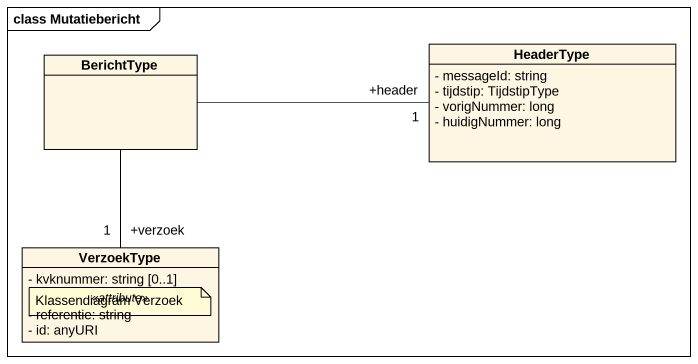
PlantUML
@startuml
mainframe class Mutatiebericht
hide circle
hide empty members
skinparam classAttributeIconSize 0
class BerichtType
class HeaderType {
  - messageId: string
  - tijdstip: TijdstipType
  - vorigNummer: long
  - huidigNummer: long
}
class VerzoekType {
  - kvknummer: string [0..1]
  .. <<attribute>> ..
  - referentie: string
  - id: anyURI
}
BerichtType -right- "+header\n1" HeaderType
BerichtType -- "+verzoek\n1" VerzoekType
note as N1
  Klassendiagram Verzoek
end note
@enduml
